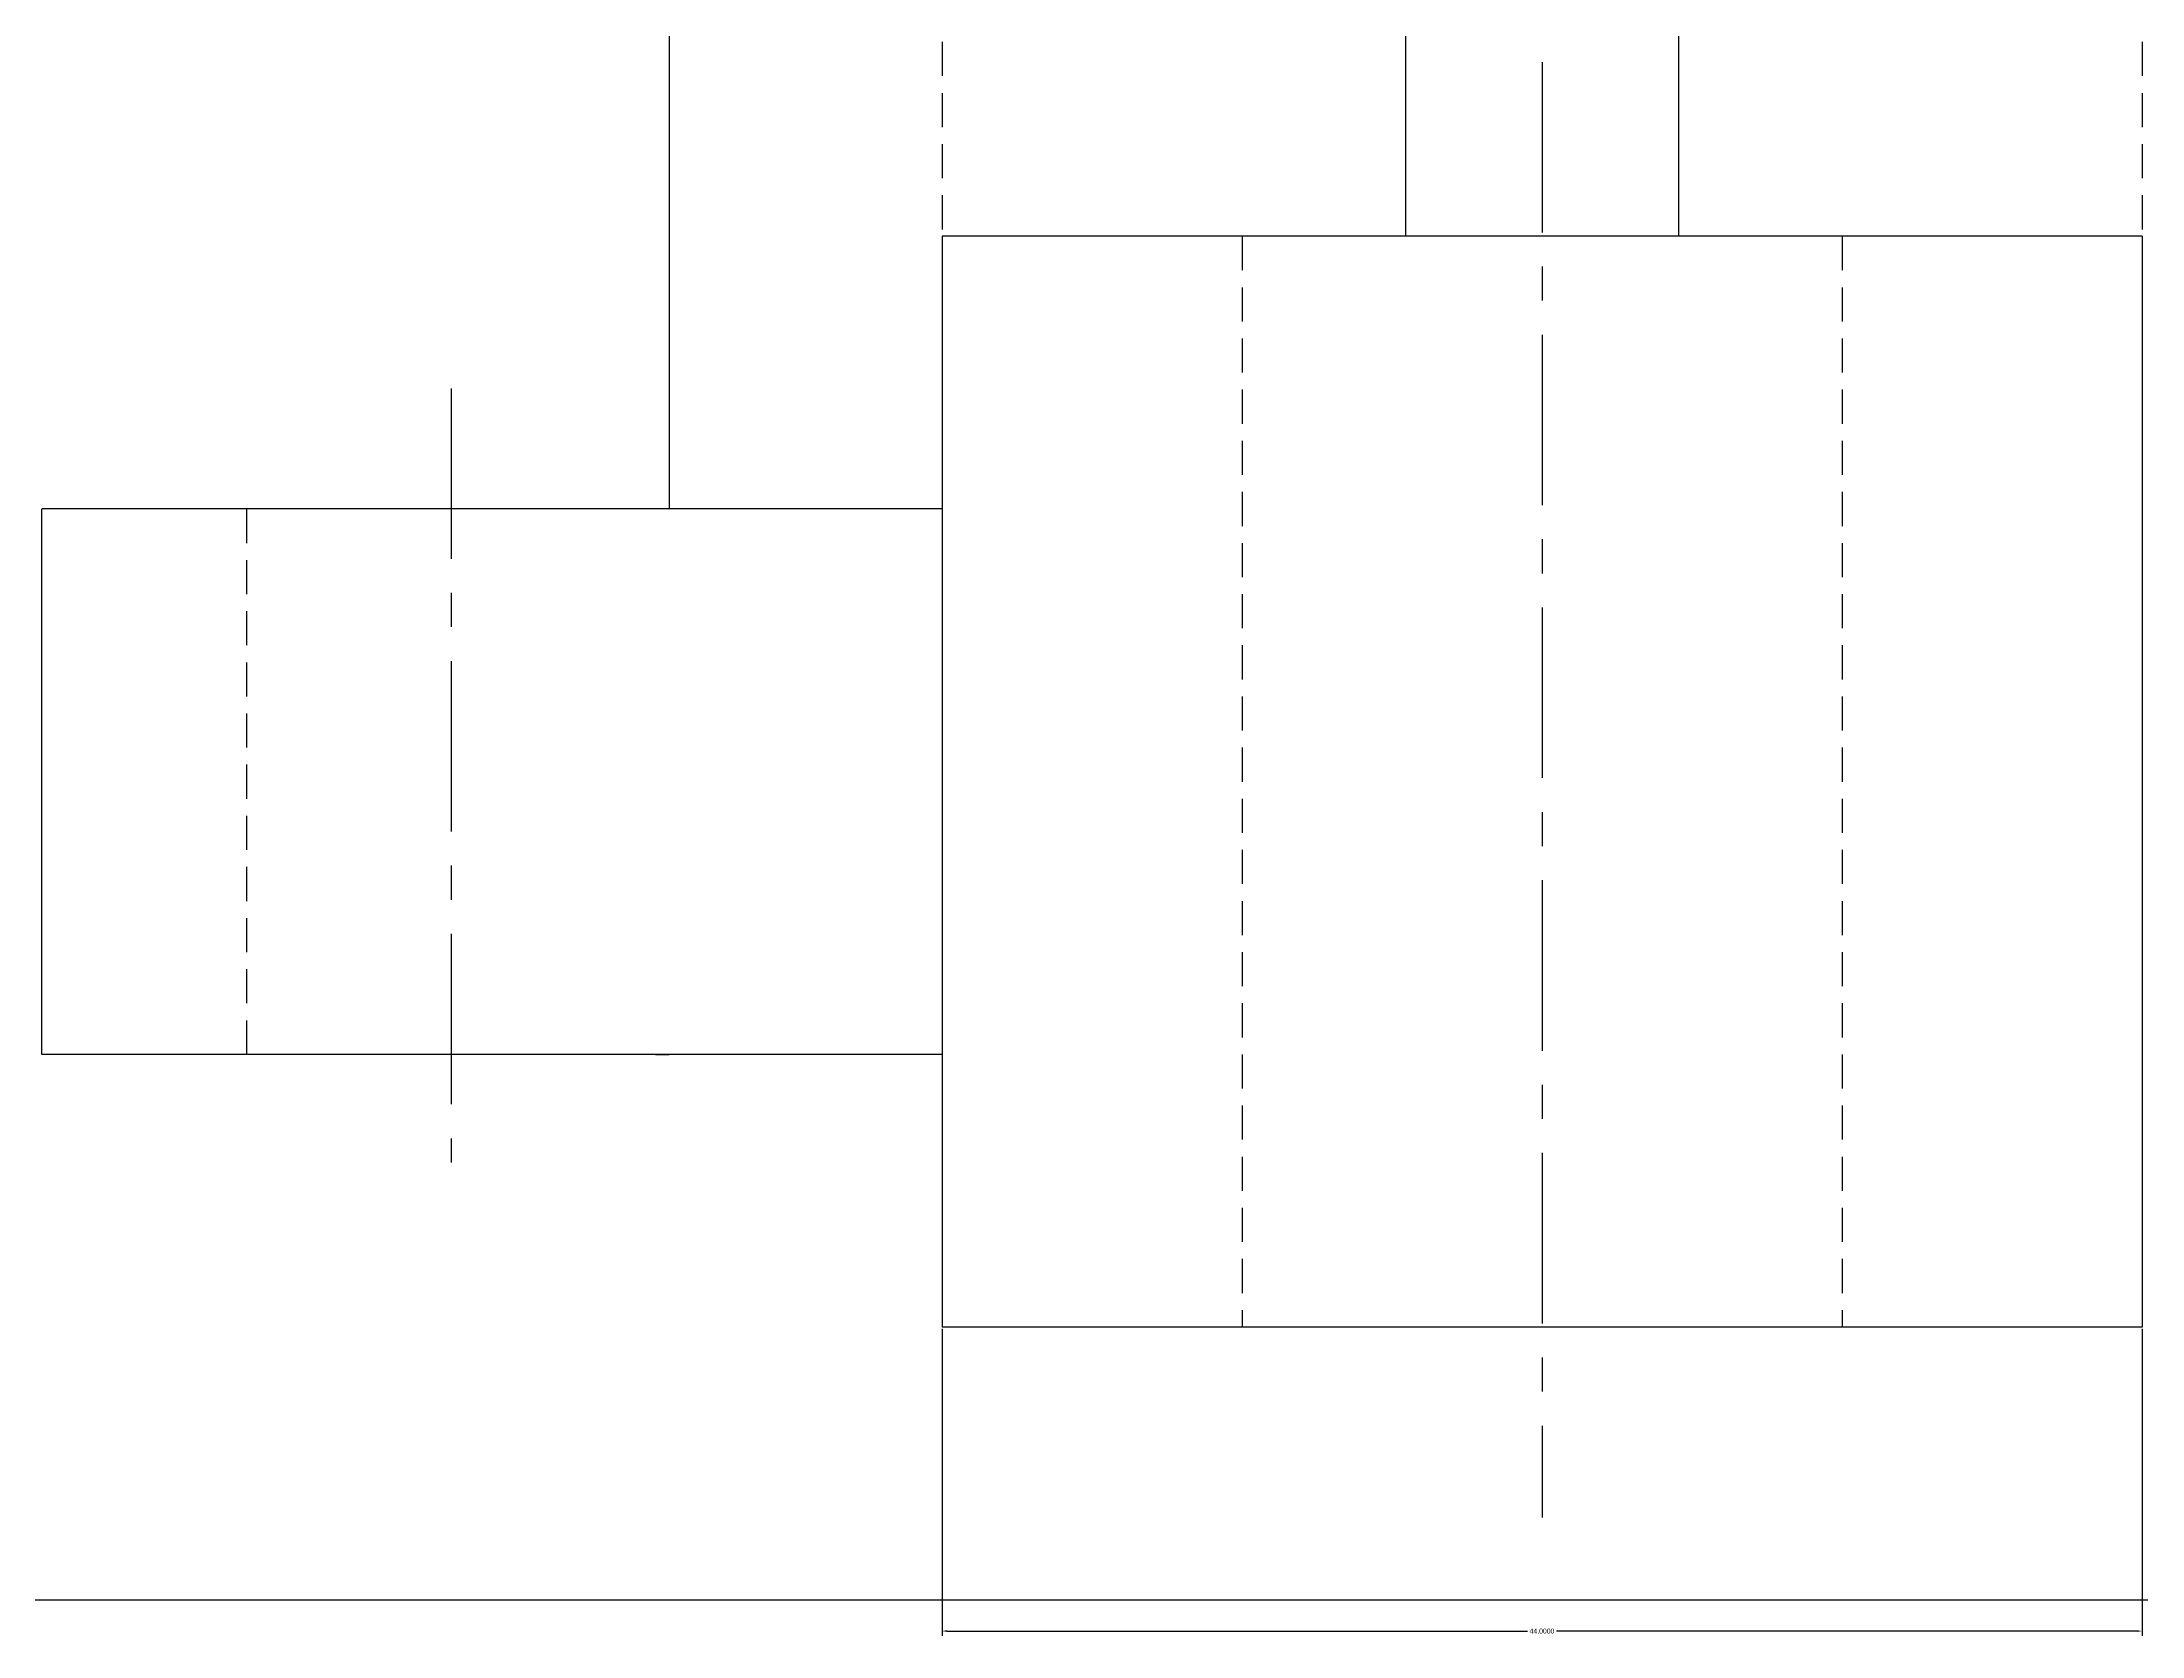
# Model space of a CAD drawing. Header units: millimetres. Extents: x -141 to 183, y -135 to 116.
# Drawn here: x 10 to 87, y -1.3 to 57.1 of the extents above; entities that cross this region are included whole.
import ezdxf

# ---------------------------------------------------------------- set-up
doc = ezdxf.new("R2010")
doc.units = ezdxf.units.MM
doc.header["$MEASUREMENT"] = 0
doc.linetypes.add('CENTER', pattern=[2, 1.25, -0.25, 0.25, -0.25])
doc.linetypes.add('HIDDEN', pattern=[0.375, 0.25, -0.125])
doc.styles.get("Standard").update_dxf_attribs({"font": 'arial.ttf'})
doc.dimstyles.get("Standard").update_dxf_attribs({"dimtxt": 0.18, "dimasz": 0.18, "dimexe": 0.18, "dimexo": 0.0625, "dimgap": 0.09, "dimtad": 0, "dimtih": 1, "dimtoh": 1, "dimdec": 4, "dimzin": 0, "dimdsep": 46, "dimtxsty": 'Standard', "dimcen": 0.09, "dimadec": 0, "dimazin": 0, "dimtfac": 1, "dimtdec": 4, "dimtofl": 0, "dimtmove": 0, "dimatfit": 3, "dimfxl": 1, "dimtolj": 1, "dimtzin": 0, "dimarcsym": 0})

# ---------------------------------------------------------------- blocks, each defined once
blk = doc.blocks.new('*D1')
at = {"layer": 'Defpoints', "color": 0, "linetype": 'CENTER', "transparency": 16777216}
for p in [(25, 44.422), (17.5, 40), (17.5, 20), (25, 16.033), (25.401, 12.452)]:
    blk.add_point(p, dxfattribs=at)
blk = doc.blocks.new('*D7')
at = {"color": 0, "lineweight": -2, "transparency": 16777216}
for p, q in [((43, 9.938), (43, -1.323)), ((87, 9.938), (87, -1.323)), ((43.18, -1.143), (64.463, -1.143)), ((86.82, -1.143), (65.537, -1.143))]:
    blk.add_line(p, q, dxfattribs=at)
at = {"color": 0, "transparency": 16777216}
for points in [[(43.18, -1.113), (43.18, -1.173), (43, -1.143)], [(86.82, -1.113), (86.82, -1.173), (87, -1.143)]]:
    blk.add_solid(points, dxfattribs=at)
at = {"layer": 'Defpoints', "color": 0, "transparency": 16777216}
for p in [(43, 10), (87, 10), (43, -1.143)]:
    blk.add_point(p, dxfattribs=at)
at = {"color": 0, "transparency": 16777216, "insert": (65, -1.143), "char_height": 0.18, "attachment_point": 5}
blk.add_mtext('\\A1;44.0000', dxfattribs=at)

msp = doc.modelspace()

# ---------------------------------------------------------------- linework, layer by layer
at = {"color": 30, "linetype": 'CENTER', "ltscale": 5, "true_color": 0xf26722}
for p, q in [((65, 106.38743), (65, 3.02273)), ((25, 44.4224), (25, 16.03266))]:
    msp.add_line(p, q, dxfattribs=at)
for p, q in [((33, 104), (33, 40)), ((60, 104), (60, 50)), ((70, 104), (70, 50)), ((87, 50), (43, 50)), ((43, 50), (43, 10)), ((87, 50), (87, 10)), ((10, 20), (10, 40)), ((43, 40), (10, 40)), ((43, 20), (10, 20)), ((87, 10), (43, 10))]:
    msp.add_line(p, q)
at = {"color": 114, "linetype": 'HIDDEN', "ltscale": 5, "true_color": 0x139b48}
for p, q in [((43, 104), (43, 10)), ((87, 104), (87, 10)), ((54, 50), (54, 10)), ((76, 50), (76, 10)), ((17.5, 40), (17.5, 20))]:
    msp.add_line(p, q, dxfattribs=at)
at = {"linetype": 'CENTER'}
msp.add_line((32.5, 20), (33, 20), dxfattribs=at)
msp.add_xline((0, 0), (1, 0))

# ---------------------------------------------------------------- dimensions: what is measured, and where the dimension line sits
dim = msp.add_angular_dim_2l(base=(25.4005659972, 12.4518948087), line1=((25, 44.4223974611), (25, 16.0326584618)), line2=((17.5, 40), (17.5, 20)), dimstyle='Standard', dxfattribs=at)
dim.commit()
dim.dimension.update_dxf_attribs({"geometry": '*D1', "text_midpoint": (25.4005659972, 12.4518948087)})
at = {"color": 32, "true_color": 0xcd6928}
dim = msp.add_linear_dim(base=(43, -1.14324), p1=(87, 10), p2=(43, 10), dimstyle='Standard', dxfattribs=at)
dim.commit()
dim.dimension.update_dxf_attribs({"geometry": '*D7', "text_midpoint": (65, -1.14324)})

doc.saveas('drawing.dxf')
